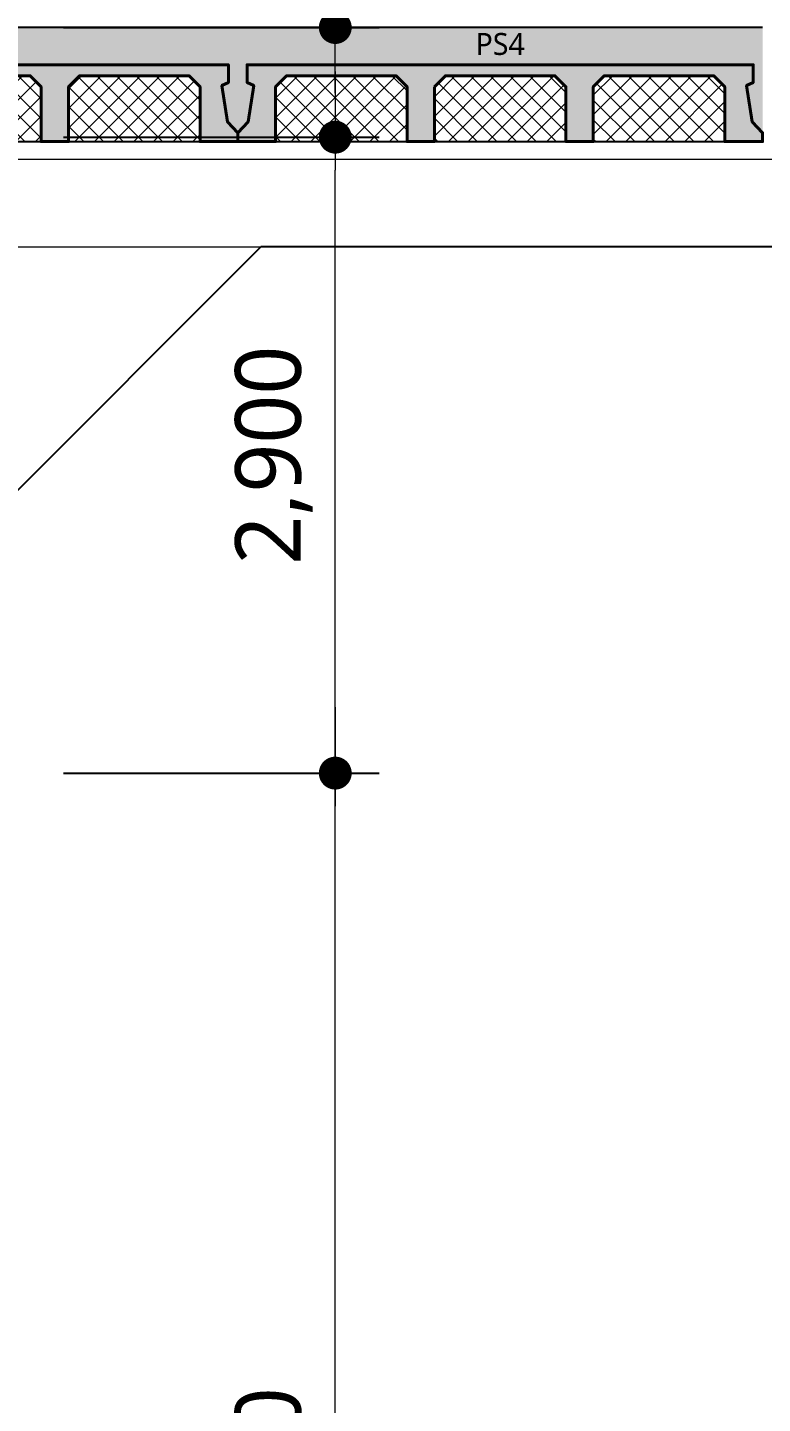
# Model space of a CAD drawing. Header units: millimetres. Extents: x 0 to 420000, y 0 to 297000.
# Drawn here: x 232648 to 236003, y 48176 to 54450 of the extents above; entities that cross this region are included whole.
import ezdxf
from ezdxf.enums import TextEntityAlignment as Align

# ---------------------------------------------------------------- set-up
doc = ezdxf.new("R2010")
doc.units = ezdxf.units.MM
doc.linetypes.add('0731_main_plan$0$form_$0$y-Landschaft$0$_$1$20120914_Verkehrsflächen_Grün$0$20120628_xref - Gammel$1$3_H-GL_F1_U3 - Default$0${ Offset Lines }', pattern=[0])
doc.linetypes.add('CEN', pattern=[62, 60, -1, 0, -1])
doc.layers.get('Defpoints').update_dxf_attribs({"color": 140})
for name, color, linetype, lineweight in [('A-AXIS-LINE', 1, 'CEN', 15), ('A-CONC-LIN1', 2, 'Continuous', 40), ('A-CONC-LIN2', 7, 'Continuous', 25), ('A-ELEV-LIN2', 7, 'Continuous', 25), ('A-XXXX-INSL1', 15, 'Continuous', 18), ('A-XXXX-INSL2', 8, 'Continuous', 18)]:
    doc.layers.add(name, color=color, linetype=linetype, lineweight=lineweight)
doc.layers.add('A-CONC-SOLD', color=253, linetype='CEN')
doc.layers.add('A-XXXX-NPLT', color=144, linetype='Continuous', lineweight=15, plot=False)
doc.styles.add('HY울릉도L', font='')
doc.styles.add('맑은고딕', font='')
doc.styles.get('HY울릉도L').set_extended_font_data('HYwulM')
doc.styles.get('맑은고딕').set_extended_font_data('Malgun Gothic')
doc.dimstyles.new('CDIM', dxfattribs={"dimtxt": 3, "dimasz": 1.5, "dimexe": 2, "dimexo": 1, "dimgap": 1, "dimtad": 1, "dimdec": 0, "dimrnd": 0.5, "dimzin": 0, "dimdsep": 32, "dimlunit": 6, "dimtxsty": 'HY울릉도L', "dimblk1": '_CIDOT', "dimblk2": '_CIDOT', "dimsah": 1, "dimcen": 5.5, "dimclrd": 2, "dimclre": 2, "dimclrt": 7, "dimadec": 0, "dimazin": 0, "dimtfac": 1, "dimtdec": 0, "dimtix": 1, "dimtmove": 2, "dimatfit": 1, "dimldrblk": '_CIDOT', "dimfxl": 1, "dimtolj": 1, "dimtzin": 0, "dimlwd": -1, "dimarcsym": 0})

# ---------------------------------------------------------------- blocks, each defined once
blk = doc.blocks.new('axis(211208)')
at = {"layer": 'A-AXIS-LINE', "ltscale": 1000}
blk.add_line((4631788.1, -412118.7), (4955413.1, -412118.7), dxfattribs=at)
blk = doc.blocks.new('PS4')
at = {"layer": 'A-CONC-SOLD'}
h = blk.add_hatch(color=256, dxfattribs=at)
h.dxf.hatch_style = 1
h.paths.add_polyline_path([(-1197.5, -480), (-1197.5, 0), (1197.5, 0), (1197.5, -480), (1150.5, -430), (1125, -265), (1155, -250), (1155, -170), (-1155, -170), (-1155, -250), (-1125, -265), (-1150.5, -430)])
h = blk.add_hatch(color=256, dxfattribs=at)
h.dxf.hatch_style = 1
h.paths.add_polyline_path([(-300, -270), (-300, -480), (-300, -520), (-425, -520), (-425, -480), (-425, -270), (-475, -220), (-975, -220), (-1025, -270), (-1025, -480), (-1025, -520), (-1197.5, -520), (-1197.5, -480), (-1150.5, -430), (-1125, -265), (-1155, -250), (-1155, -170), (1155, -170), (1155, -250), (1125, -265), (1150.5, -430), (1197.5, -480), (1197.5, -520), (1025, -520), (1025, -480), (1025, -270), (975, -220), (475, -220), (425, -270), (425, -480), (425, -520), (300, -520), (300, -480), (300, -270), (250, -220), (-250, -220)])
at = {"layer": 'A-XXXX-INSL2'}
h = blk.add_hatch(dxfattribs=at)
h.set_pattern_fill('ANSI37', color=256, scale=20)
h.set_pattern_definition([(45, (-302204.5, -52690), (-44.90128, 44.90128), []), (135, (-302204.5, -52690), (-44.90128, -44.90128), [])])
h.paths.add_polyline_path([(-975, -220), (-1025, -270), (-1025, -480), (-1025, -520), (-425, -520), (-425, -480), (-425, -270), (-475, -220)])
h.paths.add_polyline_path([(300, -520), (300, -480), (300, -270), (250, -220), (-250, -220), (-300, -270), (-300, -480), (-300, -520)])
h.paths.add_polyline_path([(1025, -520), (1025, -480), (1025, -270), (975, -220), (475, -220), (425, -270), (425, -480), (425, -520)])
at = {"layer": 'A-CONC-LIN1', "color": 2, "linetype": '0731_main_plan$0$form_$0$y-Landschaft$0$_$1$20120914_Verkehrsflächen_Grün$0$20120628_xref - Gammel$1$3_H-GL_F1_U3 - Default$0${ Offset Lines }'}
blk.add_lwpolyline([(-300, -270), (-300, -480), (-300, -480), (-300, -520), (-425, -520), (-425, -480), (-425, -480), (-425, -270), (-475, -220), (-975, -220), (-1025, -270), (-1025, -480), (-1025, -480), (-1025, -520), (-1197.5, -520), (-1197.5, -480), (-1150.5, -430), (-1125, -265), (-1155, -250), (-1155, -170), (1155, -170), (1155, -250), (1125, -265), (1150.5, -430), (1197.5, -480), (1197.5, -520), (1025, -520), (1025, -480), (1025, -480), (1025, -270), (975, -220), (475, -220), (425, -270), (425, -480), (425, -480), (425, -520), (300, -520), (300, -480), (300, -480), (300, -270), (250, -220), (-250, -220)], close=True, dxfattribs=at)
at = {"layer": 'A-CONC-LIN2'}
blk.add_line((1197.5, 0), (-1197.5, 0), dxfattribs=at)
at = {"layer": 'A-ELEV-LIN2'}
for p, q in [((-1025, -520), (-425, -520)), ((-300, -520), (300, -520)), ((425, -520), (1025, -520))]:
    blk.add_line(p, q, dxfattribs=at)
at = {"layer": 'A-XXXX-NPLT', "style": '맑은고딕'}
blk.add_text('PS4', height=100, dxfattribs=at).set_placement((0, -75), align=Align.MIDDLE)
blk = doc.blocks.new('3층')
at = {"layer": 'A-ELEV-LIN2'}
for p in [(4802573.8, -403568.7), (4811223.8, -402118.7)]:
    blk.add_line(p, (4804023.8, -402118.7), dxfattribs=at)
at = {"layer": 'A-XXXX-INSL1'}
blk.add_line((4802023.8, -401718.7), (4822473.8, -401718.7), dxfattribs=at)
for p in [(4802721.3, -401118.7), (4805116.3, -401118.7)]:
    blk.add_blockref('PS4', p)
blk = doc.blocks.new('_CIDOT')
at = {"color": 0, "linetype": 'ByBlock'}
blk.add_line((2, 0), (-1, 0), dxfattribs=at)
at = {"color": 0, "linetype": 'ByBlock', "const_width": 0.5}
blk.add_lwpolyline([(-0.25, 0, 1), (0.25, 0, 1)], format="xyb", close=True, dxfattribs=at)
blk = doc.blocks.new('*D173')
at = {"layer": 'A-XXXX-NPLT', "lineweight": -2, "transparency": 16777216}
for p, q in [((232812.5, 51050), (234252.5, 51050)), ((232812.5, 44450), (234252.5, 44450))]:
    blk.add_line(p, q, dxfattribs=at)
at = {"layer": 'A-XXXX-NPLT', "transparency": 16777216}
blk.add_line((234052.5, 44600), (234052.5, 50900), dxfattribs=at)
at = {"layer": 'Defpoints', "color": 0, "transparency": 16777216}
for p in [(232712.5, 51050), (234052.5, 51050), (232712.5, 44450)]:
    blk.add_point(p, dxfattribs=at)
at = {"layer": 'A-XXXX-NPLT', "transparency": 16777216, "xscale": 150, "yscale": 150, "zscale": 150}
for p, rotation in [((234052.5, 51050), 90), ((234052.5, 44450), 270)]:
    blk.add_blockref('_CIDOT', p, dxfattribs=dict(at, rotation=rotation))
at = {"layer": 'A-XXXX-NPLT', "color": 3, "transparency": 16777216, "insert": (233772.3, 47750), "char_height": 300, "attachment_point": 5, "rotation": 90, "style": '맑은고딕'}
blk.add_mtext('\\A1;6,600', dxfattribs=at)
blk = doc.blocks.new('*D174')
at = {"layer": 'A-XXXX-NPLT', "lineweight": -2, "transparency": 16777216}
for p, q in [((232812.5, 53950), (234252.5, 53950)), ((232812.5, 51050), (234252.5, 51050))]:
    blk.add_line(p, q, dxfattribs=at)
at = {"layer": 'A-XXXX-NPLT', "transparency": 16777216}
blk.add_line((234052.5, 51200), (234052.5, 53800), dxfattribs=at)
at = {"layer": 'Defpoints', "color": 0, "transparency": 16777216}
for p in [(232712.5, 53950), (234052.5, 53950), (232712.5, 51050)]:
    blk.add_point(p, dxfattribs=at)
at = {"layer": 'A-XXXX-NPLT', "transparency": 16777216, "xscale": 150, "yscale": 150, "zscale": 150}
for p, rotation in [((234052.5, 53950), 90), ((234052.5, 51050), 270)]:
    blk.add_blockref('_CIDOT', p, dxfattribs=dict(at, rotation=rotation))
at = {"layer": 'A-XXXX-NPLT', "color": 3, "transparency": 16777216, "insert": (233772.3, 52500), "char_height": 300, "attachment_point": 5, "rotation": 90, "style": '맑은고딕'}
blk.add_mtext('\\A1;2,900', dxfattribs=at)
blk = doc.blocks.new('*D176')
at = {"layer": 'A-XXXX-NPLT', "lineweight": -2, "transparency": 16777216}
for p, q in [((232812.5, 59950), (234252.5, 59950)), ((232812.5, 54450), (234252.5, 54450))]:
    blk.add_line(p, q, dxfattribs=at)
at = {"layer": 'A-XXXX-NPLT', "transparency": 16777216}
blk.add_line((234052.5, 54600), (234052.5, 59800), dxfattribs=at)
at = {"layer": 'Defpoints', "color": 0, "transparency": 16777216}
for p in [(232712.5, 59950), (234052.5, 59950), (232712.5, 54450)]:
    blk.add_point(p, dxfattribs=at)
at = {"layer": 'A-XXXX-NPLT', "transparency": 16777216, "xscale": 150, "yscale": 150, "zscale": 150}
for p, rotation in [((234052.5, 59950), 90), ((234052.5, 54450), 270)]:
    blk.add_blockref('_CIDOT', p, dxfattribs=dict(at, rotation=rotation))
at = {"layer": 'A-XXXX-NPLT', "color": 3, "transparency": 16777216, "insert": (233772.3, 57200), "char_height": 300, "attachment_point": 5, "rotation": 90, "style": '맑은고딕'}
blk.add_mtext('\\A1;5,500', dxfattribs=at)

msp = doc.modelspace()

# ---------------------------------------------------------------- block references
msp.add_blockref('3층', (-4570311.3, 455568.7))
at = {"layer": 'A-AXIS-LINE'}
msp.add_blockref('axis(211208)', (-4581588.1, 465568.7), dxfattribs=at)

# ---------------------------------------------------------------- dimensions: what is measured, and where the dimension line sits
at = {"layer": 'A-XXXX-NPLT'}
for p1, p2, picture, middle in [((232712.5, 54450), (232712.5, 59950), '*D176', (233772.3, 57200)), ((232712.5, 51050), (232712.5, 53950), '*D174', (233772.3, 52500)), ((232712.5, 44450), (232712.5, 51050), '*D173', (233772.3, 47750))]:
    dim = msp.add_aligned_dim(p1=p1, p2=p2, distance=-1340, dimstyle='CDIM', override={"dimscale": 100, "dimtxsty": '맑은고딕', "dimclrd": 256, "dimclre": 256, "dimclrt": 3}, dxfattribs=at)
    dim.commit()
    dim.dimension.update_dxf_attribs({"geometry": picture, "text_midpoint": middle})

doc.saveas('drawing.dxf')
